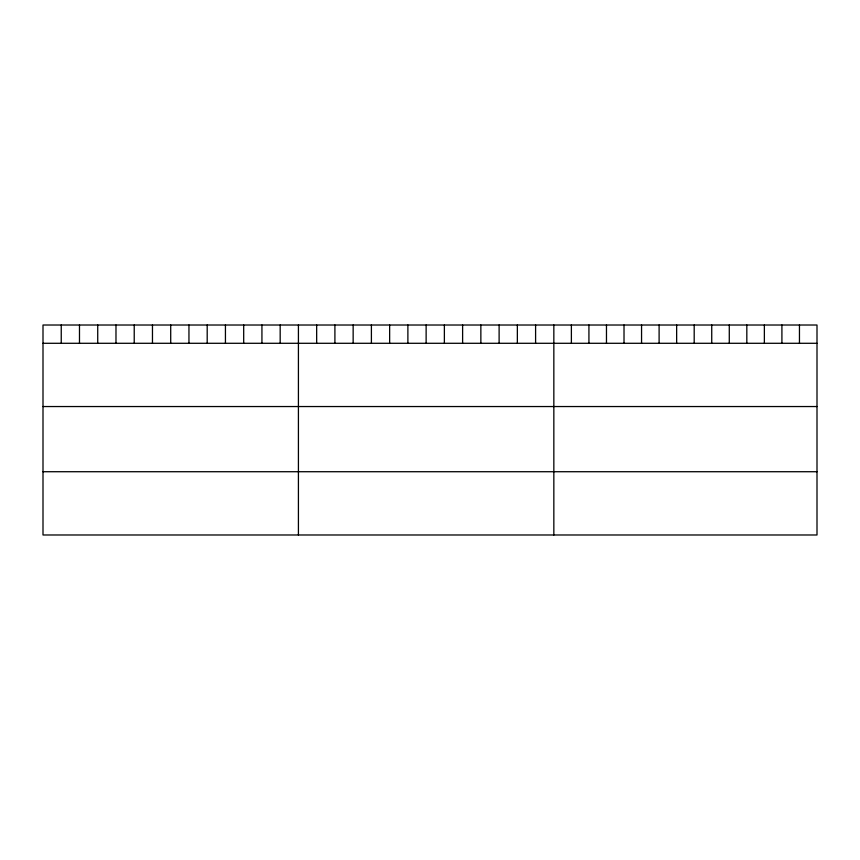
<?xml version="1.0" encoding="UTF-8"?>
<svg xmlns="http://www.w3.org/2000/svg" width="860" height="860" viewBox="0 0 860 860"><rect width="100%" height="100%" fill="white"/><g stroke="black" fill="none" stroke-linecap="round" stroke-linejoin="round"><path stroke-width="1.29" d="M817 343.29L817 534.985L43 534.985L43 325.015L817 325.015L817 343.29L43 343.29M43 406.543L817 406.543M43 471.721L817 471.721M799.456 325.015L799.456 343.29M781.912 325.015L781.912 343.29M764.368 325.015L764.368 343.29M746.824 325.015L746.824 343.29M729.28 325.015L729.28 343.29M711.736 325.015L711.736 343.29M694.192 325.015L694.192 343.29M676.648 325.015L676.648 343.29M659.104 325.015L659.104 343.29M641.56 325.015L641.56 343.29M624.016 325.015L624.016 343.29M606.472 325.015L606.472 343.29M588.928 325.015L588.928 343.29M571.384 325.015L571.384 343.29M553.84 325.015L553.84 534.985M535.597 325.015L535.597 343.29M517.354 325.015L517.354 343.29M499.112 325.015L499.112 343.29M480.858 325.015L480.858 343.29M462.615 325.015L462.615 343.29M444.373 325.015L444.373 343.29M426.13 325.015L426.13 343.29M407.887 325.015L407.887 343.29M389.644 325.015L389.644 343.29M371.402 325.015L371.402 343.29M353.148 325.015L353.148 343.29M334.906 325.015L334.906 343.29M316.663 325.015L316.663 343.29M298.42 325.015L298.42 534.985M280.177 325.015L280.177 343.29M261.934 325.015L261.934 343.29M243.692 325.015L243.692 343.29M225.438 325.015L225.438 343.29M207.196 325.015L207.196 343.29M188.953 325.015L188.953 343.29M170.71 325.015L170.71 343.29M152.467 325.015L152.467 343.29M134.225 325.015L134.225 343.29M115.982 325.015L115.982 343.29M97.728 325.015L97.728 343.29M79.485 325.015L79.485 343.29M61.243 325.015L61.243 343.29"/></g></svg>
